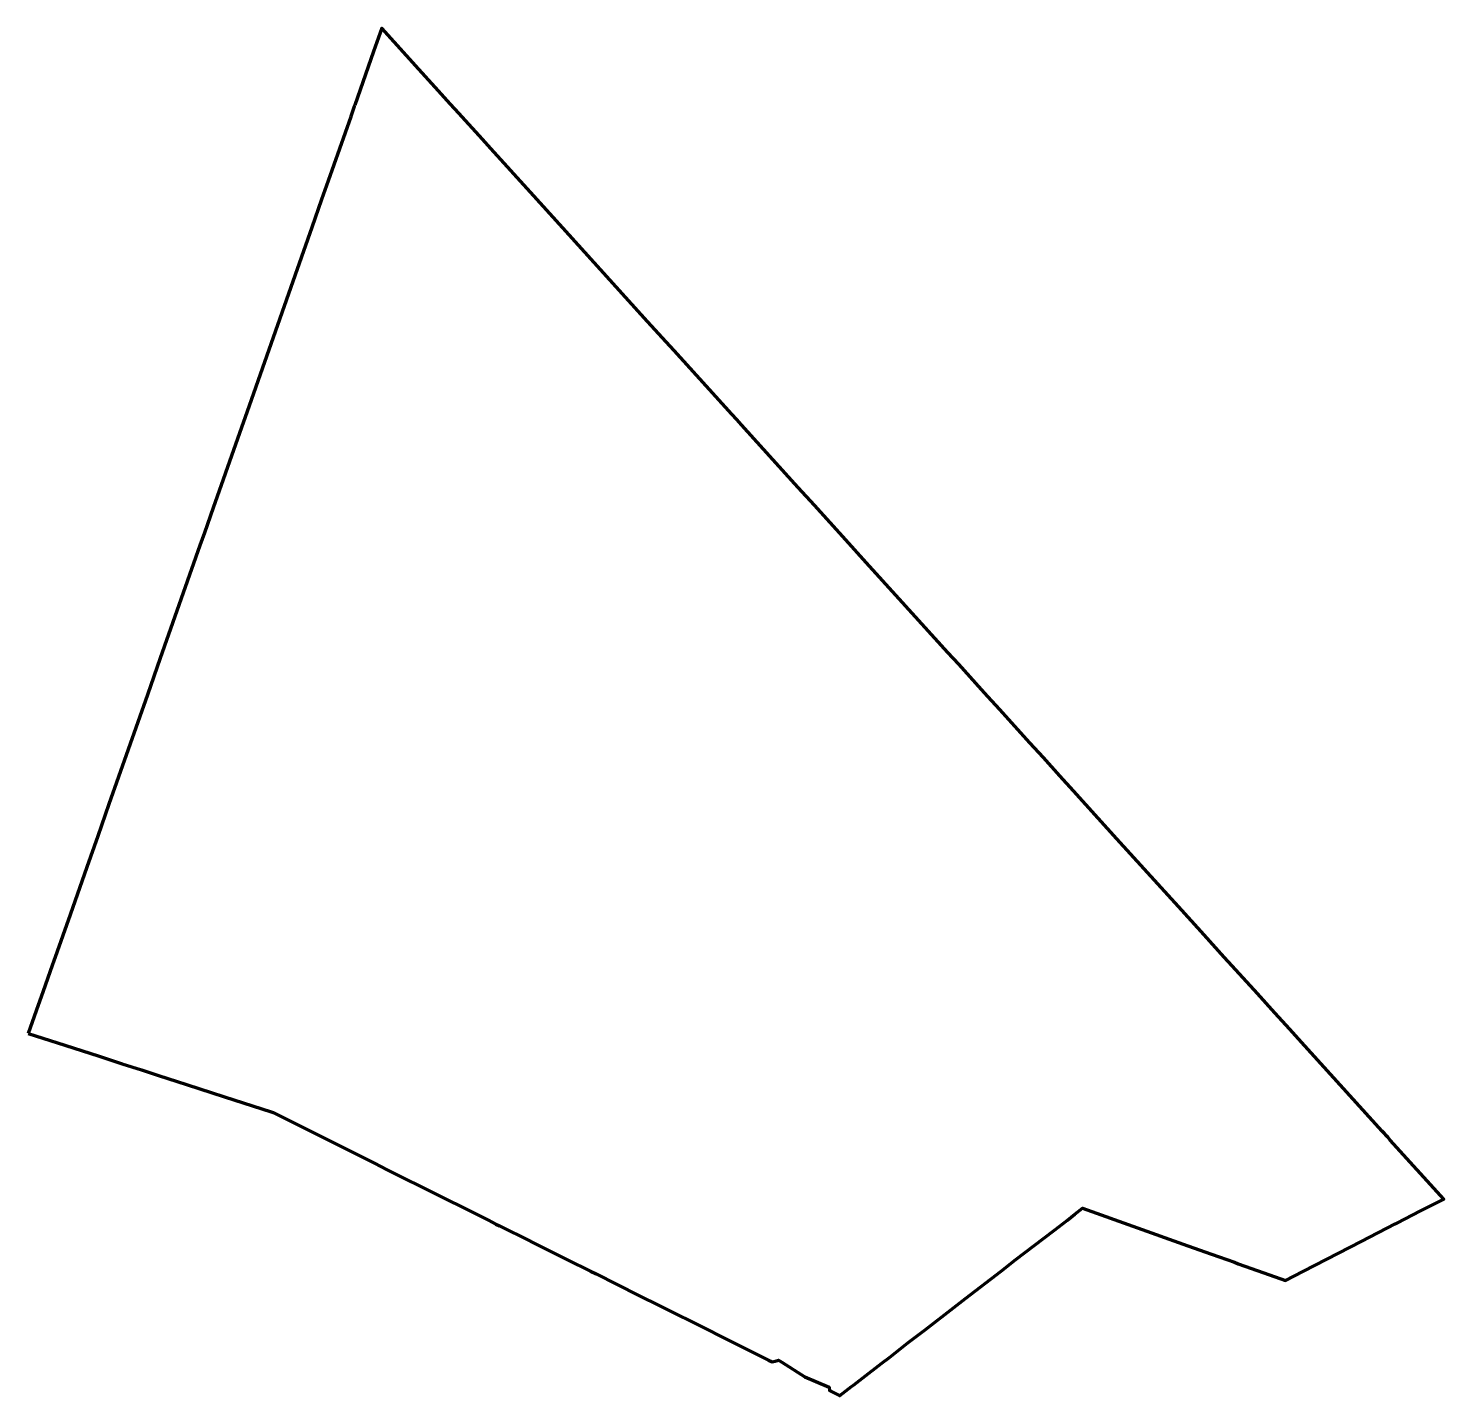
# Model space of a CAD drawing. Header units: metres. Extents: x 807637.3 to 807709.3, y 9157448.7 to 9157518.3.
import ezdxf

# ---------------------------------------------------------------- set-up
doc = ezdxf.new("R2010")
doc.units = ezdxf.units.M
doc.header["$MEASUREMENT"] = 0
doc.layers.add('2836-21173', color=1, linetype='Continuous')

msp = doc.modelspace()

# ---------------------------------------------------------------- linework, layer by layer
at = {"layer": '2836-21173', "color": 3, "lineweight": 70, "true_color": 0x00ff00}
msp.add_lwpolyline([(807637.271, 9157467.122), (807639.134, 9157466.522), (807640.871, 9157465.963), (807641.545, 9157465.746), (807642.047, 9157465.584), (807643.028, 9157465.268), (807643.889, 9157464.991), (807645.312, 9157464.533), (807647.255, 9157463.908), (807649.635, 9157463.142), (807649.723, 9157463.098), (807650.437, 9157462.741), (807654.884, 9157460.52), (807655.536, 9157460.195), (807656.421, 9157459.753), (807657.248, 9157459.339), (807660.688, 9157457.622), (807661.068, 9157457.432), (807661.252, 9157457.34), (807661.755, 9157457.089), (807662.311, 9157456.811), (807662.377, 9157456.778), (807663.287, 9157456.324), (807664.708, 9157455.614), (807665.876, 9157455.031), (807666.16, 9157454.889), (807667.238, 9157454.351), (807668.337, 9157453.802), (807669.403, 9157453.269), (807670.153, 9157452.895), (807671.116, 9157452.414), (807673.214, 9157451.366), (807674.93, 9157450.509), (807675.118, 9157450.415), (807675.274, 9157450.458), (807675.453, 9157450.508), (807675.609, 9157450.408), (807676.784, 9157449.659), (807677.347, 9157449.422), (807678.028, 9157449.139), (807678.044, 9157448.954), (807678.552, 9157448.7), (807678.556, 9157448.698), (807679.158, 9157449.163), (807679.209, 9157449.203), (807679.255, 9157449.238), (807679.719, 9157449.595), (807680.71, 9157450.359), (807681.085, 9157450.649), (807682.034, 9157451.381), (807682.908, 9157452.054), (807684.35, 9157453.166), (807684.966, 9157453.642), (807686.778, 9157455.039), (807687.53, 9157455.618), (807687.952, 9157455.944), (807689.485, 9157457.126), (807690.145, 9157457.635), (807690.519, 9157457.924), (807690.918, 9157458.23), (807696.268, 9157456.328), (807697.473, 9157455.899), (807698.645, 9157455.483), (807698.842, 9157455.413), (807700.148, 9157454.948), (807701.245, 9157454.558), (807702.118, 9157455.008), (807703.35, 9157455.642), (807705.101, 9157456.543), (807706.833, 9157457.435), (807706.913, 9157457.476), (807708.119, 9157458.097), (807709.294, 9157458.702), (807706.575, 9157461.698), (807706.443, 9157461.844), (807706.383, 9157461.91), (807706.276, 9157462.029), (807706.156, 9157462.161), (807702.054, 9157466.682), (807701.457, 9157467.339), (807700.704, 9157468.169), (807699.814, 9157469.151), (807698.534, 9157470.561), (807698.126, 9157471.011), (807697.84, 9157471.327), (807696.947, 9157472.311), (807695.792, 9157473.583), (807694.746, 9157474.736), (807692.661, 9157477.034), (807691.712, 9157478.08), (807690.448, 9157479.473), (807689.763, 9157480.229), (807688.922, 9157481.155), (807688.239, 9157481.908), (807686.704, 9157483.6), (807686.097, 9157484.269), (807685.775, 9157484.624), (807684.614, 9157485.904), (807684.068, 9157486.506), (807681.587, 9157489.24), (807679.914, 9157491.084), (807678.864, 9157492.242), (807677.272, 9157493.996), (807676.446, 9157494.906), (807676.276, 9157495.093), (807673.555, 9157498.093), (807673.322, 9157498.35), (807673.075, 9157498.622), (807670.129, 9157501.869), (807669.732, 9157502.306), (807668.787, 9157503.348), (807666.069, 9157506.344), (807664.793, 9157507.75), (807662.993, 9157509.735), (807660.811, 9157512.139), (807660.382, 9157512.612), (807659.184, 9157513.933), (807658.755, 9157514.405), (807657.971, 9157515.27), (807657.149, 9157516.176), (807656.517, 9157516.872), (807655.889, 9157517.564), (807655.261, 9157518.257), (807654.844, 9157517.073), (807653.884, 9157514.345), (807653.859, 9157514.273), (807653.68, 9157513.764), (807653.675, 9157513.75), (807652.529, 9157510.492), (807652.195, 9157509.544), (807651.697, 9157508.129), (807650.95, 9157506.005), (807649.289, 9157501.282), (807648.505, 9157499.055), (807647.914, 9157497.375), (807646.677, 9157493.859), (807646.231, 9157492.591), (807646.003, 9157491.943), (807643.988, 9157486.214), (807643.331, 9157484.347), (807641.373, 9157478.783), (807640.801, 9157477.157), (807640.245, 9157475.577), (807639.397, 9157473.166), (807638.555, 9157470.773), (807638.504, 9157470.628), (807638.009, 9157469.22), (807637.692, 9157468.321), (807637.679, 9157468.283)], close=True, dxfattribs=at)

doc.saveas('drawing.dxf')
